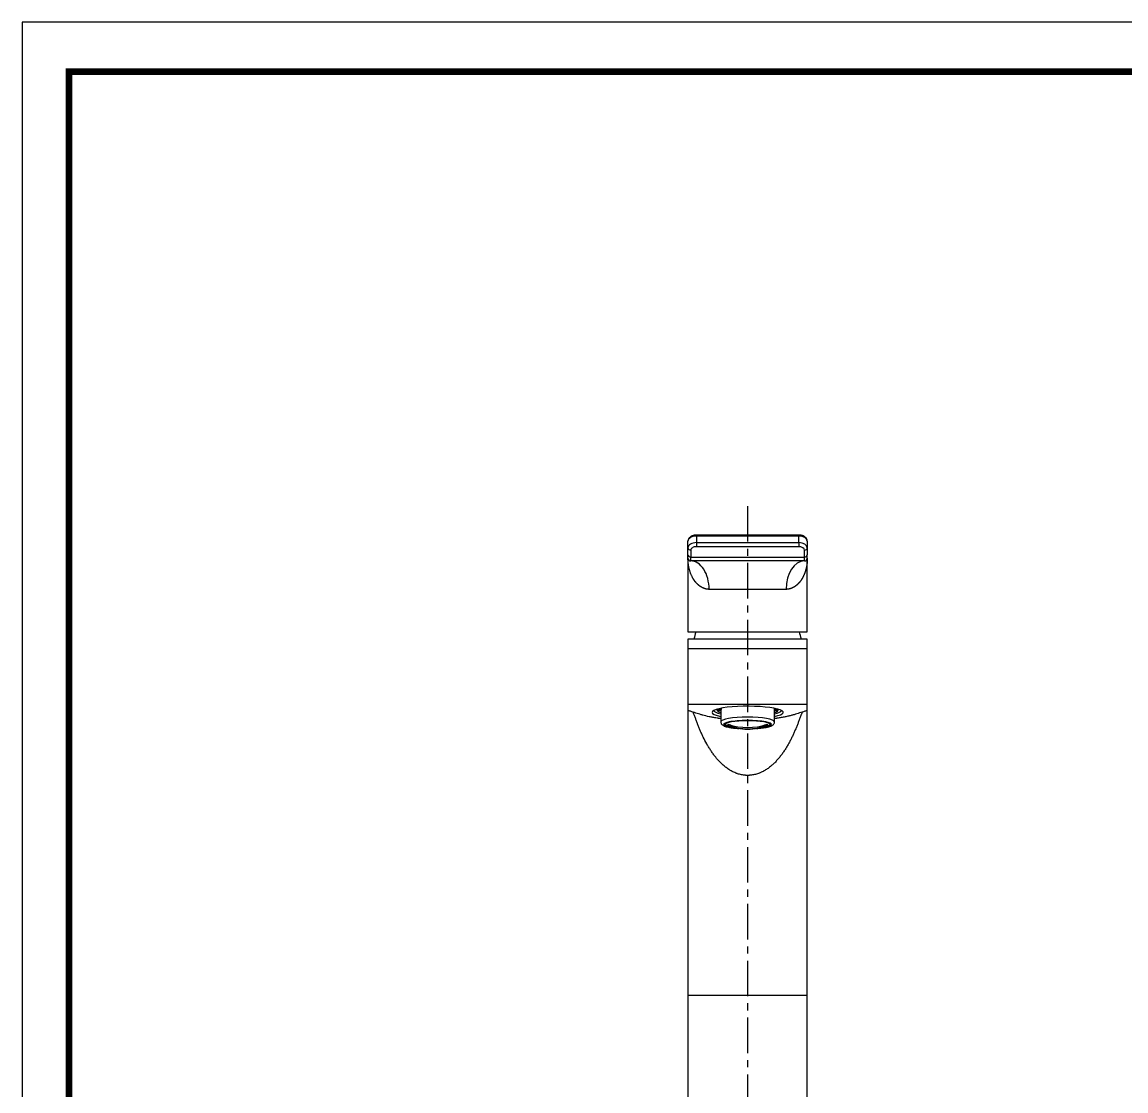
# Model space of a CAD drawing. Extents: x 828 to 1855, y 0 to 752.
# Drawn here: x 827.7 to 1216.2, y 376.2 to 752.4 of the extents above; entities that cross this region are included whole.
import ezdxf

# ---------------------------------------------------------------- set-up
doc = ezdxf.new("R2010")
doc.units = 0
doc.header["$LTSCALE"] = 10
doc.header["$MEASUREMENT"] = 0
doc.linetypes.add('CENTER', pattern=[2, 1.25, -0.25, 0.25, -0.25])
doc.layers.get('0').update_dxf_attribs({"linetype": 'CONTINUOUS'})
doc.layers.add('1', color=7, linetype='CONTINUOUS')

msp = doc.modelspace()

# ---------------------------------------------------------------- linework, layer by layer
at = {"lineweight": -3, "ltscale": 0.5}
msp.add_lwpolyline([(827.74, 0), (1854.59, 0), (1854.59, 752.39), (827.74, 752.39)], close=True, dxfattribs=at)
at = {"color": 5, "linetype": 'ByBlock', "lineweight": -3, "const_width": 2.37}
msp.add_lwpolyline([(844.26, 32.22), (1837.98, 32.22), (1837.98, 734.92), (844.26, 734.92)], close=True, dxfattribs=at)
at = {"layer": '1', "color": 1, "linetype": 'CENTER', "lineweight": -3}
msp.add_line((1083.07, 582.03), (1083.07, 272.25), dxfattribs=at)
at = {"layer": '1', "color": 7, "linetype": 'Continuous', "lineweight": -3}
for p, q in [((1101.07, 571.84), (1065.07, 571.84)), ((1065.07, 571.84), (1065.07, 571.48)), ((1101.07, 571.48), (1065.07, 571.48)), ((1065.07, 571.48), (1065.07, 569.18)), ((1101.07, 571.84), (1101.07, 571.48)), ((1101.07, 569.18), (1101.07, 571.48)), ((1062.07, 567.34), (1062.07, 569.65)), ((1062.07, 564.9), (1062.07, 567.34)), ((1065.07, 569.18), (1065.07, 567.73)), ((1065.07, 569.18), (1101.07, 569.18)), ((1101.07, 567.73), (1065.07, 567.73)), ((1101.07, 569.18), (1101.07, 567.73)), ((1104.07, 569.65), (1104.07, 567.34)), ((1104.07, 567.34), (1104.07, 564.9)), ((1062.07, 563.73), (1062.07, 564.9)), ((1062.07, 563.73), (1062.07, 537.92)), ((1063.07, 566.54), (1063.07, 564.1)), ((1063.07, 562.73), (1063.07, 564.1)), ((1063.07, 564.1), (1103.07, 564.1)), ((1103.07, 564.1), (1103.07, 566.54)), ((1103.07, 562.73), (1103.07, 564.1)), ((1104.07, 563.73), (1104.07, 564.9)), ((1104.07, 537.91), (1104.07, 563.73)), ((1103.07, 562.73), (1063.07, 562.73)), ((1096.62, 552.73), (1069.53, 552.73)), ((1062.15, 537.73), (1104, 537.73)), ((1104.07, 535.25), (1062.07, 535.25)), ((1062.07, 535.25), (1062.07, 409.75)), ((1104.07, 409.75), (1104.07, 535.25)), ((1104.07, 531.77), (1062.07, 531.77)), ((1104.07, 512.21), (1062.07, 512.19)), ((1072.35, 510.07), (1072.35, 510.36)), ((1073.11, 510.36), (1072.35, 510.36)), ((1072.35, 510.07), (1073.11, 510.07)), ((1072.42, 510.47), (1073.73, 510.47)), ((1073.62, 509.96), (1072.42, 509.96)), ((1073.07, 510.36), (1073.07, 510.22)), ((1073.62, 510.22), (1073.62, 506.1)), ((1073.73, 510.86), (1073.73, 510.47)), ((1092.41, 510.87), (1092.41, 510.47)), ((1092.41, 510.47), (1093.72, 510.47)), ((1092.52, 506.1), (1092.52, 510.22)), ((1093.72, 509.96), (1092.52, 509.96)), ((1093.79, 510.36), (1093.03, 510.36)), ((1093.03, 510.07), (1093.79, 510.07)), ((1093.07, 510.22), (1093.07, 510.36)), ((1093.79, 510.07), (1093.79, 510.36)), ((1062.07, 409.75), (1062.07, 278.75)), ((1104.07, 409.75), (1062.07, 409.75)), ((1104.07, 278.75), (1104.07, 409.75))]:
    msp.add_line(p, q, dxfattribs=at)
for centre, radius, start, end in [((1063.07, 563.73), 1, 180, 270), ((1103.07, 563.73), 1, 270, 0), ((1131.97, 517.89), 70, 163.5357, 165.6413), ((1034.18, 517.89), 70, 14.3587, 16.4643), ((1083.07, 524.32), 20.8, 249.6057, 270), ((1083.07, 524.32), 20.8, 270, 290.3943)]:
    msp.add_arc(centre, radius, start, end, dxfattribs=at)
for centre, major_axis, ratio, start_param, end_param in [((1065.07, 569.65), (3, 0), 0.611141, 1.570796, 3.141593), ((1101.07, 569.65), (3, 0), 0.611141, 0, 1.570796), ((1065.07, 567.34), (3, 0), 0.611141, 1.570796, 3.141593), ((1063.07, 567.34), (-1, 0), 0.804334, 0, 1.570796), ((1065.07, 566.54), (2, 0), 0.595317, 1.570796, 3.141593), ((1101.07, 567.34), (3, 0), 0.611141, 0, 1.570796), ((1101.07, 566.54), (2, 0), 0.595317, 0, 1.570796), ((1103.07, 567.34), (1, 0), 0.804334, 4.712389, 6.283185), ((1063.07, 564.9), (-1, 0), 0.804334, 0, 1.570796), ((1103.07, 564.9), (1, 0), 0.804334, 4.712389, 6.283185), ((1063.07, 552.73), (0, -10), 0.645161, 1.570796, 3.141593), ((1103.07, 552.73), (0, -10), 0.645161, 3.141593, 4.712389), ((1083.07, 509.43), (-12.5, 0), 0.173202, 2.427703, 6.283185), ((1083.07, 509.43), (-12.5, 0), 0.173202, 0, 0.713179), ((1083.07, 510.22), (12, 0), 0.173648, 3.221213, 3.805745), ((1083.07, 510.22), (10.75, 0), 0.173648, 3.06244, 3.220745), ((1083.07, 510.22), (10.75, 0), 0.173648, 2.940329, 3.006296), ((1083.07, 510.22), (10.75, 0), 0.173648, 3.276889, 3.638475), ((1083.07, 510.22), (-10, 0), 0.173648, 6.198083, 6.368288), ((1083.07, 510.22), (9.45, 0), 0.173648, 2.987544, 3.141593), ((1083.07, 510.22), (9.45, 0), 0.173648, 0, 0.154048), ((1083.07, 510.22), (12, 0), 0.173648, 5.619131, 6.207885), ((1083.07, 510.22), (10.75, 0), 0.173648, 5.786303, 6.147889), ((1083.07, 510.22), (-10, 0), 0.173648, 3.05649, 3.226695), ((1083.07, 510.22), (10.75, 0), 0.173648, 0.135297, 0.208134), ((1083.07, 510.22), (10.75, 0), 0.173648, 6.204033, 6.362338), ((1083.07, 506.1), (9.45, 0), 0.173648, 0.003043, 3.141593), ((1083.07, 505.11), (8.45, 0), 0.173648, 2.448479, 3.141592), ((1083.07, 505.11), (8.45, 0), 0.173648, 3.141593, 4.085739), ((1083.07, 505.11), (8, 0), 0.173648, 0, 3.141592), ((1083.07, 505.11), (8, 0), 0.173648, 3.141593, 4.181362), ((1083.07, 505.41), (8, 0), 0.173648, 3.248211, 3.578569), ((1083.07, 524.54), (20.76, 0), 0.984808, 4.377384, 5.047394), ((1083.07, 484.58), (21.63, 0), 0.984808, 1.85725, 1.891899), ((1083.07, 505.11), (8.45, 0), 0.173648, 0.716283, 2.448479), ((1083.07, 505.11), (8, 0), 0.173648, 5.243515, 6.283185), ((1083.07, 505.11), (8.45, 0), 0.173648, 5.354943, 6.283185), ((1083.07, 484.58), (21.63, 0), 0.984808, 1.249694, 1.284343), ((1083.07, 505.11), (8.45, 0), 0.173648, 0, 0.716283), ((1083.07, 505.41), (8, 0), 0.173648, 5.846307, 6.176666), ((1083.07, 524.09), (20.76, 0), 0.984808, 4.377384, 5.047394), ((1083.07, 505.11), (8.45, 0), 0.173648, 4.085739, 4.338441), ((1083.07, 505.11), (8.45, 0), 0.173648, 5.086435, 5.354943)]:
    msp.add_ellipse(centre, major_axis=major_axis, ratio=ratio, start_param=start_param, end_param=end_param, dxfattribs=at)
for points, knots in [([(1065.07, 571.84), (1064.93, 571.84), (1064.55, 571.82), (1063.91, 571.7), (1063.25, 571.43), (1062.71, 571.06), (1062.33, 570.61), (1062.12, 570.12), (1062.07, 569.8), (1062.07, 569.65)], [0, 0, 0, 0, 0.092578, 0.26268, 0.437207, 0.596567, 0.745319, 0.886291, 1, 1, 1, 1]), ([(1104.07, 569.65), (1104.07, 569.8), (1104.03, 570.13), (1103.81, 570.61), (1103.44, 571.05), (1102.95, 571.4), (1102.33, 571.67), (1101.68, 571.81), (1101.25, 571.84), (1101.07, 571.84)], [0, 0, 0, 0, 0.11666, 0.257914, 0.399913, 0.550668, 0.712469, 0.880169, 1, 1, 1, 1]), ([(1062.1, 562.73), (1062.1, 562.75), (1062.1, 562.79), (1062.1, 562.86), (1062.09, 562.92), (1062.09, 562.98), (1062.09, 563.05), (1062.09, 563.11), (1062.08, 563.18), (1062.08, 563.25), (1062.08, 563.31), (1062.08, 563.38), (1062.08, 563.45), (1062.07, 563.52), (1062.07, 563.59), (1062.07, 563.66), (1062.07, 563.71), (1062.07, 563.73)], [0, 0, 0, 0, 0.062604, 0.125789, 0.189554, 0.253899, 0.318824, 0.38433, 0.450417, 0.517083, 0.58433, 0.652158, 0.720565, 0.789553, 0.859122, 0.929271, 1, 1, 1, 1]), ([(1069.53, 552.73), (1069.51, 552.73), (1069.49, 552.73), (1069.46, 552.73), (1069.42, 552.73), (1069.39, 552.73), (1069.35, 552.73), (1069.32, 552.73), (1069.28, 552.74), (1069.25, 552.74), (1069.22, 552.74), (1069.18, 552.74), (1069.15, 552.74), (1069.11, 552.75), (1069.08, 552.75), (1069.04, 552.75), (1069.01, 552.76), (1068.98, 552.76), (1068.94, 552.77), (1068.91, 552.77), (1068.87, 552.77), (1068.84, 552.78), (1068.8, 552.78), (1068.77, 552.79), (1068.73, 552.79), (1068.7, 552.8), (1068.67, 552.81), (1068.63, 552.81), (1068.6, 552.82), (1068.56, 552.83), (1068.53, 552.83), (1068.49, 552.84), (1068.46, 552.85), (1068.43, 552.85), (1068.39, 552.86), (1068.36, 552.87), (1068.32, 552.88), (1068.29, 552.89), (1068.25, 552.9), (1068.22, 552.91), (1068.18, 552.91), (1068.15, 552.92), (1068.12, 552.93), (1068.08, 552.94), (1068.05, 552.95), (1068.01, 552.96), (1067.98, 552.98), (1067.94, 552.99), (1067.91, 553), (1067.88, 553.01), (1067.84, 553.02), (1067.81, 553.03), (1067.77, 553.05), (1067.74, 553.06), (1067.71, 553.07), (1067.67, 553.08), (1067.64, 553.1), (1067.6, 553.11), (1067.57, 553.12), (1067.54, 553.14), (1067.5, 553.15), (1067.47, 553.17), (1067.43, 553.18), (1067.4, 553.2), (1067.37, 553.21), (1067.33, 553.23), (1067.3, 553.24), (1067.26, 553.26), (1067.23, 553.27), (1067.2, 553.29), (1067.16, 553.31), (1067.13, 553.32), (1067.1, 553.34), (1067.06, 553.36), (1067.03, 553.38), (1067, 553.39), (1066.96, 553.41), (1066.93, 553.43), (1066.9, 553.45), (1066.86, 553.47), (1066.83, 553.49), (1066.8, 553.51), (1066.76, 553.53), (1066.73, 553.55), (1066.7, 553.57), (1066.66, 553.59), (1066.63, 553.61), (1066.6, 553.63), (1066.56, 553.65), (1066.53, 553.67), (1066.5, 553.69), (1066.47, 553.71), (1066.43, 553.73), (1066.4, 553.76), (1066.37, 553.78), (1066.33, 553.8), (1066.3, 553.83), (1066.27, 553.85), (1066.24, 553.87), (1066.2, 553.9), (1066.17, 553.92), (1066.14, 553.94), (1066.11, 553.97), (1066.08, 553.99), (1066.04, 554.02), (1066.01, 554.04), (1065.98, 554.07), (1065.95, 554.09), (1065.92, 554.12), (1065.88, 554.15), (1065.85, 554.17), (1065.82, 554.2), (1065.79, 554.23), (1065.76, 554.25), (1065.73, 554.28), (1065.69, 554.31), (1065.66, 554.33), (1065.63, 554.36), (1065.6, 554.39), (1065.57, 554.42), (1065.54, 554.45), (1065.51, 554.48), (1065.48, 554.51), (1065.45, 554.54), (1065.41, 554.57), (1065.38, 554.6), (1065.35, 554.63), (1065.32, 554.66), (1065.29, 554.69), (1065.26, 554.72), (1065.23, 554.75), (1065.2, 554.78), (1065.17, 554.81), (1065.14, 554.84), (1065.11, 554.88), (1065.08, 554.91), (1065.05, 554.94), (1065.02, 554.97), (1064.99, 555.01), (1064.96, 555.04), (1064.93, 555.07), (1064.9, 555.11), (1064.87, 555.14), (1064.85, 555.18), (1064.82, 555.21), (1064.79, 555.25), (1064.76, 555.28), (1064.73, 555.32), (1064.7, 555.35), (1064.67, 555.39), (1064.64, 555.42), (1064.62, 555.46), (1064.59, 555.5), (1064.56, 555.53), (1064.53, 555.57), (1064.5, 555.61), (1064.48, 555.65), (1064.45, 555.68), (1064.42, 555.72), (1064.39, 555.76), (1064.37, 555.8), (1064.34, 555.84), (1064.31, 555.88), (1064.28, 555.91), (1064.26, 555.95), (1064.23, 555.99), (1064.2, 556.03), (1064.18, 556.07), (1064.15, 556.11), (1064.12, 556.15), (1064.1, 556.2), (1064.07, 556.24), (1064.04, 556.28), (1064.02, 556.32), (1063.99, 556.36), (1063.97, 556.4), (1063.94, 556.45), (1063.92, 556.49), (1063.89, 556.53), (1063.87, 556.57), (1063.84, 556.62), (1063.82, 556.66), (1063.79, 556.71), (1063.77, 556.75), (1063.74, 556.79), (1063.67, 556.93), (1063.55, 557.15), (1063.39, 557.48), (1063.24, 557.83), (1063.09, 558.18), (1062.95, 558.55), (1062.81, 558.94), (1062.69, 559.34), (1062.57, 559.75), (1062.5, 560.05), (1062.46, 560.24), (1062.44, 560.3), (1062.43, 560.36), (1062.42, 560.42), (1062.4, 560.49), (1062.39, 560.56), (1062.38, 560.63), (1062.36, 560.7), (1062.35, 560.77), (1062.33, 560.85), (1062.32, 560.93), (1062.3, 561.01), (1062.29, 561.1), (1062.28, 561.18), (1062.26, 561.27), (1062.25, 561.36), (1062.24, 561.45), (1062.22, 561.55), (1062.21, 561.64), (1062.2, 561.74), (1062.18, 561.84), (1062.17, 561.95), (1062.16, 562.05), (1062.15, 562.16), (1062.14, 562.27), (1062.13, 562.38), (1062.12, 562.5), (1062.11, 562.61), (1062.11, 562.69), (1062.1, 562.73)], [0, 0, 0, 0, 0.002223, 0.004451, 0.006684, 0.008922, 0.011165, 0.013414, 0.015667, 0.017926, 0.020189, 0.022459, 0.024733, 0.027013, 0.029299, 0.03159, 0.033887, 0.03619, 0.038499, 0.040813, 0.043133, 0.045459, 0.047791, 0.05013, 0.052474, 0.054824, 0.057181, 0.059544, 0.061913, 0.064289, 0.066671, 0.06906, 0.071455, 0.073857, 0.076266, 0.078681, 0.081103, 0.083531, 0.085967, 0.08841, 0.090859, 0.093315, 0.095779, 0.09825, 0.100727, 0.103212, 0.105704, 0.108204, 0.110711, 0.113225, 0.115746, 0.118275, 0.120812, 0.123356, 0.125907, 0.128467, 0.131034, 0.133608, 0.136191, 0.138781, 0.141379, 0.143985, 0.146599, 0.149221, 0.151851, 0.154489, 0.157135, 0.159789, 0.162451, 0.165122, 0.1678, 0.170487, 0.173183, 0.175886, 0.178598, 0.181319, 0.184047, 0.186785, 0.189531, 0.192285, 0.195048, 0.19782, 0.2006, 0.203389, 0.206187, 0.208993, 0.211808, 0.214632, 0.217465, 0.220307, 0.223158, 0.226017, 0.228886, 0.231763, 0.23465, 0.237546, 0.240451, 0.243365, 0.246288, 0.24922, 0.252161, 0.255112, 0.258072, 0.261041, 0.26402, 0.267007, 0.270005, 0.273011, 0.276027, 0.279053, 0.282088, 0.285132, 0.288186, 0.29125, 0.294323, 0.297406, 0.300498, 0.3036, 0.306712, 0.309833, 0.312964, 0.316105, 0.319256, 0.322416, 0.325586, 0.328766, 0.331956, 0.335156, 0.338366, 0.341585, 0.344815, 0.348054, 0.351304, 0.354563, 0.357833, 0.361112, 0.364402, 0.367701, 0.371011, 0.374331, 0.377661, 0.381001, 0.384352, 0.387712, 0.391083, 0.394464, 0.397856, 0.401257, 0.404669, 0.408091, 0.411524, 0.414966, 0.41842, 0.421883, 0.425357, 0.428842, 0.432337, 0.435842, 0.439358, 0.442884, 0.446421, 0.449968, 0.453526, 0.457094, 0.460673, 0.464262, 0.467862, 0.471473, 0.475094, 0.478726, 0.482369, 0.486022, 0.489686, 0.49336, 0.497046, 0.500742, 0.504448, 0.508166, 0.511894, 0.515633, 0.519383, 0.523144, 0.526915, 0.530698, 0.534491, 0.538295, 0.564905, 0.592314, 0.620525, 0.649541, 0.679364, 0.709998, 0.741442, 0.773701, 0.806775, 0.811173, 0.815733, 0.820455, 0.825338, 0.830383, 0.83559, 0.840958, 0.846489, 0.852181, 0.858035, 0.86405, 0.870228, 0.876567, 0.883068, 0.889731, 0.896556, 0.903542, 0.91069, 0.918, 0.925472, 0.933106, 0.940901, 0.948858, 0.956978, 0.965258, 0.973701, 0.982306, 0.991072, 1, 1, 1, 1]), ([(1104.04, 562.73), (1104.04, 562.71), (1104.04, 562.67), (1104.03, 562.6), (1104.03, 562.54), (1104.02, 562.47), (1104.02, 562.41), (1104.01, 562.35), (1104.01, 562.29), (1104, 562.23), (1104, 562.17), (1103.99, 562.11), (1103.99, 562.05), (1103.98, 561.99), (1103.97, 561.93), (1103.97, 561.88), (1103.96, 561.82), (1103.95, 561.77), (1103.95, 561.71), (1103.94, 561.66), (1103.93, 561.6), (1103.93, 561.55), (1103.92, 561.5), (1103.91, 561.45), (1103.9, 561.4), (1103.9, 561.35), (1103.89, 561.3), (1103.88, 561.25), (1103.87, 561.2), (1103.87, 561.15), (1103.86, 561.11), (1103.85, 561.06), (1103.84, 561.01), (1103.84, 560.97), (1103.83, 560.93), (1103.82, 560.88), (1103.81, 560.84), (1103.8, 560.8), (1103.8, 560.75), (1103.79, 560.71), (1103.78, 560.67), (1103.77, 560.63), (1103.77, 560.6), (1103.76, 560.56), (1103.75, 560.52), (1103.74, 560.48), (1103.73, 560.45), (1103.73, 560.41), (1103.72, 560.38), (1103.71, 560.34), (1103.71, 560.31), (1103.7, 560.27), (1103.69, 560.24), (1103.68, 560.21), (1103.66, 560.11), (1103.62, 559.94), (1103.56, 559.7), (1103.49, 559.47), (1103.43, 559.24), (1103.36, 559.01), (1103.28, 558.79), (1103.21, 558.58), (1103.13, 558.37), (1103.05, 558.16), (1102.97, 557.96), (1102.88, 557.76), (1102.79, 557.57), (1102.71, 557.38), (1102.62, 557.19), (1102.52, 557.01), (1102.45, 556.87), (1102.38, 556.75), (1102.34, 556.67), (1102.29, 556.59), (1102.24, 556.5), (1102.19, 556.42), (1102.14, 556.34), (1102.09, 556.26), (1102.04, 556.18), (1101.99, 556.1), (1101.94, 556.03), (1101.89, 555.95), (1101.84, 555.88), (1101.78, 555.8), (1101.73, 555.73), (1101.68, 555.65), (1101.63, 555.58), (1101.57, 555.51), (1101.52, 555.44), (1101.46, 555.37), (1101.41, 555.3), (1101.35, 555.24), (1101.3, 555.17), (1101.24, 555.11), (1101.18, 555.04), (1101.13, 554.98), (1101.07, 554.91), (1101.01, 554.85), (1100.96, 554.79), (1100.9, 554.73), (1100.84, 554.67), (1100.78, 554.61), (1100.72, 554.56), (1100.66, 554.5), (1100.6, 554.44), (1100.54, 554.39), (1100.48, 554.33), (1100.42, 554.28), (1100.36, 554.23), (1100.3, 554.18), (1100.24, 554.13), (1100.18, 554.08), (1100.12, 554.03), (1100.06, 553.98), (1100, 553.94), (1099.93, 553.89), (1099.87, 553.84), (1099.81, 553.8), (1099.75, 553.76), (1099.68, 553.71), (1099.62, 553.67), (1099.56, 553.63), (1099.5, 553.59), (1099.43, 553.55), (1099.37, 553.52), (1099.3, 553.48), (1099.24, 553.44), (1099.18, 553.41), (1099.11, 553.37), (1099.05, 553.34), (1098.98, 553.31), (1098.92, 553.28), (1098.85, 553.25), (1098.79, 553.22), (1098.72, 553.19), (1098.66, 553.16), (1098.59, 553.13), (1098.53, 553.1), (1098.46, 553.08), (1098.4, 553.05), (1098.33, 553.03), (1098.27, 553.01), (1098.2, 552.99), (1098.14, 552.97), (1098.07, 552.95), (1098.01, 552.93), (1097.94, 552.91), (1097.87, 552.89), (1097.81, 552.87), (1097.74, 552.86), (1097.68, 552.84), (1097.61, 552.83), (1097.54, 552.82), (1097.48, 552.81), (1097.41, 552.79), (1097.35, 552.78), (1097.28, 552.77), (1097.21, 552.77), (1097.15, 552.76), (1097.08, 552.75), (1097.02, 552.75), (1096.95, 552.74), (1096.89, 552.74), (1096.82, 552.73), (1096.75, 552.73), (1096.69, 552.73), (1096.64, 552.73), (1096.62, 552.73)], [0, 0, 0, 0, 0.004904, 0.009759, 0.014566, 0.019325, 0.024035, 0.028697, 0.03331, 0.037875, 0.042392, 0.04686, 0.05128, 0.055651, 0.059974, 0.064249, 0.068475, 0.072653, 0.076783, 0.080864, 0.084897, 0.088881, 0.092817, 0.096705, 0.100544, 0.104335, 0.108077, 0.111771, 0.115417, 0.119014, 0.122563, 0.126064, 0.129516, 0.13292, 0.136275, 0.139582, 0.142841, 0.146051, 0.149213, 0.152326, 0.155392, 0.158408, 0.161377, 0.164297, 0.167168, 0.169992, 0.172766, 0.175493, 0.178171, 0.180801, 0.183382, 0.185915, 0.1884, 0.190836, 0.193224, 0.211919, 0.230358, 0.248539, 0.266465, 0.284134, 0.301547, 0.318705, 0.335608, 0.352257, 0.368651, 0.384792, 0.400679, 0.416314, 0.431697, 0.446827, 0.461707, 0.468988, 0.476229, 0.483431, 0.490593, 0.497715, 0.504798, 0.511841, 0.518845, 0.52581, 0.532736, 0.539624, 0.546472, 0.553281, 0.560052, 0.566785, 0.573479, 0.580134, 0.586752, 0.593331, 0.599873, 0.606377, 0.612843, 0.619272, 0.625663, 0.632017, 0.638334, 0.644614, 0.650857, 0.657063, 0.663233, 0.669367, 0.675464, 0.681525, 0.68755, 0.69354, 0.699494, 0.705412, 0.711295, 0.717143, 0.722957, 0.728735, 0.734479, 0.740189, 0.745864, 0.751505, 0.757113, 0.762687, 0.768228, 0.773735, 0.77921, 0.784651, 0.790061, 0.795438, 0.800782, 0.806095, 0.811377, 0.816627, 0.821846, 0.827034, 0.832191, 0.837318, 0.842415, 0.847482, 0.85252, 0.857528, 0.862507, 0.867457, 0.872379, 0.877273, 0.882139, 0.886978, 0.891789, 0.896574, 0.901331, 0.906063, 0.910768, 0.915448, 0.920103, 0.924733, 0.929339, 0.93392, 0.938477, 0.943011, 0.947522, 0.95201, 0.956476, 0.96092, 0.965343, 0.969744, 0.974125, 0.978486, 0.982826, 0.987148, 0.99145, 0.995734, 1, 1, 1, 1]), ([(1062.07, 537.89), (1062.07, 537.88), (1062.07, 537.87), (1062.07, 537.85), (1062.08, 537.84), (1062.08, 537.81), (1062.08, 537.8), (1062.1, 537.75), (1062.12, 537.73), (1062.15, 537.73)], [0, 0, 0, 0, 0.087453, 0.087453, 0.239544, 0.239544, 0.391635, 0.391635, 1, 1, 1, 1]), ([(1104, 537.73), (1104.03, 537.73), (1104.05, 537.75), (1104.07, 537.82), (1104.07, 537.85), (1104.07, 537.89)], [0, 0, 0, 0, 0.604206, 0.604206, 1, 1, 1, 1]), ([(1073.59, 507.22), (1073.41, 507.24), (1073.23, 507.26), (1072.93, 507.31), (1072.8, 507.33), (1072.54, 507.36), (1072.42, 507.38), (1071.8, 507.48), (1071.33, 507.56), (1070.43, 507.72), (1070, 507.81), (1068.75, 508.07), (1067.99, 508.26), (1067.19, 508.48), (1067.1, 508.5), (1066.93, 508.55), (1066.67, 508.62), (1066.41, 508.7), (1065.92, 508.84), (1065.59, 508.94), (1064.97, 509.15), (1064.67, 509.25), (1064.06, 509.45), (1063.77, 509.55), (1063.31, 509.71), (1063.16, 509.76), (1062.85, 509.86), (1062.69, 509.91), (1062.38, 510.01), (1062.23, 510.05), (1062.07, 510.1)], [0, 0, 0, 0, 0.0317673, 0.0317673, 0.0548204, 0.0548204, 0.0778736, 0.0778736, 0.1700862, 0.1700862, 0.2622989, 0.2622989, 0.4467242, 0.4467242, 0.4697773, 0.4697773, 0.4928305, 0.5389368, 0.5389368, 0.6311494, 0.6311494, 0.7233621, 0.7233621, 0.8155747, 0.8155747, 0.861681, 0.861681, 0.9077874, 0.9077874, 0.9517221, 0.9517221, 0.9517221, 0.9517221]), ([(1102.26, 509.52), (1102.25, 509.48), (1102.16, 509.25), (1102.07, 509.03), (1101.97, 508.75), (1101.93, 508.66), (1101.86, 508.47), (1101.82, 508.38), (1101.71, 508.1), (1101.64, 507.91), (1101.5, 507.53), (1101.42, 507.33), (1101.31, 507.05), (1101.28, 506.95), (1101.2, 506.76), (1101.17, 506.66), (1101.09, 506.46), (1101.06, 506.37), (1100.98, 506.17), (1100.95, 506.07), (1100.84, 505.78), (1100.76, 505.58), (1100.61, 505.18), (1100.54, 504.98), (1100.38, 504.59), (1100.3, 504.39), (1100.07, 503.8), (1099.9, 503.4), (1099.57, 502.61), (1099.4, 502.22), (1099.04, 501.44), (1098.86, 501.05), (1098.58, 500.46), (1098.43, 500.17), (1098.28, 499.88), (1098.18, 499.69), (1098.13, 499.59), (1097.88, 499.11), (1097.68, 498.73), (1097.25, 497.97), (1097.03, 497.6), (1096.58, 496.85), (1096.35, 496.48), (1095.87, 495.75), (1095.62, 495.39), (1095.11, 494.68), (1094.85, 494.32), (1094.31, 493.63), (1094.03, 493.29), (1093.44, 492.62), (1093.14, 492.28), (1092.75, 491.88), (1092.67, 491.8), (1092.51, 491.64), (1092.26, 491.4), (1092.02, 491.17), (1091.51, 490.72), (1091.17, 490.42), (1090.45, 489.86), (1090.08, 489.6), (1089.5, 489.22), (1089.3, 489.1), (1089, 488.92), (1088.9, 488.86), (1088.69, 488.75), (1088.38, 488.58), (1088.07, 488.43), (1087.75, 488.28), (1087.64, 488.23), (1087.48, 488.16), (1087.42, 488.14), (1087.31, 488.1), (1086.82, 487.9), (1086.32, 487.73), (1085.41, 487.5), (1084.95, 487.4), (1084.24, 487.31), (1084, 487.29), (1083.7, 487.27), (1083.64, 487.26), (1083.52, 487.26), (1083.34, 487.25), (1083.04, 487.25), (1082.74, 487.25), (1082.56, 487.26), (1082.44, 487.27), (1082.38, 487.27), (1082.08, 487.29), (1081.84, 487.32), (1081.13, 487.42), (1080.67, 487.51), (1079.99, 487.69), (1079.76, 487.76), (1079.43, 487.87), (1079.32, 487.91), (1079.09, 487.99), (1078.98, 488.04), (1078.44, 488.26), (1078.01, 488.45), (1077.39, 488.78), (1077.19, 488.89), (1076.89, 489.07), (1076.79, 489.13), (1076.64, 489.23), (1076.59, 489.26), (1076.5, 489.32), (1076.45, 489.35), (1076.01, 489.64), (1075.64, 489.91), (1074.93, 490.47), (1074.59, 490.76), (1073.92, 491.36), (1073.6, 491.67), (1072.98, 492.31), (1072.68, 492.64), (1072.25, 493.14), (1072.1, 493.31), (1071.89, 493.57), (1071.82, 493.66), (1071.68, 493.83), (1071.61, 493.92), (1071.27, 494.36), (1071.01, 494.71), (1070.5, 495.43), (1070.25, 495.79), (1069.77, 496.52), (1069.54, 496.89), (1069.09, 497.63), (1068.87, 498.01), (1068.24, 499.14), (1067.84, 499.9), (1067.28, 501.06), (1067.1, 501.45), (1066.74, 502.23), (1066.57, 502.63), (1066.32, 503.22), (1066.24, 503.41), (1066.08, 503.81), (1066, 504.01), (1065.84, 504.4), (1065.76, 504.6), (1065.61, 505), (1065.53, 505.2), (1065.42, 505.49), (1065.38, 505.59), (1065.31, 505.79), (1065.27, 505.89), (1065.2, 506.09), (1065.16, 506.18), (1065.09, 506.38), (1065.05, 506.48), (1064.97, 506.67), (1064.94, 506.77), (1064.86, 506.96), (1064.83, 507.06), (1064.72, 507.34), (1064.65, 507.54), (1064.5, 507.91), (1064.43, 508.1), (1064.29, 508.48), (1064.22, 508.66), (1064.06, 509.07), (1063.97, 509.29), (1063.89, 509.51)], [0, 0, 0, 0, 0.002435, 0.013023, 0.013023, 0.018317, 0.018317, 0.023611, 0.023611, 0.034199, 0.034199, 0.044787, 0.044787, 0.05008, 0.05008, 0.055374, 0.055374, 0.060668, 0.060668, 0.065962, 0.065962, 0.07655, 0.07655, 0.087138, 0.087138, 0.097726, 0.097726, 0.118901, 0.118901, 0.140077, 0.140077, 0.161253, 0.161253, 0.171841, 0.177135, 0.177135, 0.182428, 0.182428, 0.203604, 0.203604, 0.22478, 0.22478, 0.245955, 0.245955, 0.267131, 0.267131, 0.288307, 0.288307, 0.309482, 0.309482, 0.330658, 0.330658, 0.335952, 0.335952, 0.341246, 0.351834, 0.351834, 0.373009, 0.373009, 0.394185, 0.394185, 0.404773, 0.404773, 0.410067, 0.410067, 0.415361, 0.425949, 0.425949, 0.431243, 0.431243, 0.43389, 0.43389, 0.436537, 0.457712, 0.457712, 0.478888, 0.478888, 0.489476, 0.489476, 0.492123, 0.492123, 0.49477, 0.500064, 0.505357, 0.508004, 0.508004, 0.510651, 0.510651, 0.521239, 0.521239, 0.542415, 0.542415, 0.553003, 0.553003, 0.558297, 0.558297, 0.563591, 0.563591, 0.584766, 0.584766, 0.595354, 0.595354, 0.600648, 0.600648, 0.603295, 0.603295, 0.605942, 0.605942, 0.627118, 0.627118, 0.648293, 0.648293, 0.669469, 0.669469, 0.690645, 0.690645, 0.701232, 0.701232, 0.706526, 0.706526, 0.71182, 0.71182, 0.732996, 0.732996, 0.754172, 0.754172, 0.775347, 0.775347, 0.796523, 0.796523, 0.838874, 0.838874, 0.86005, 0.86005, 0.881226, 0.881226, 0.891813, 0.891813, 0.902401, 0.902401, 0.912989, 0.912989, 0.923577, 0.923577, 0.928871, 0.928871, 0.934165, 0.934165, 0.939459, 0.939459, 0.944753, 0.944753, 0.950047, 0.950047, 0.955341, 0.955341, 0.965928, 0.965928, 0.976516, 0.976516, 0.987104, 0.987104, 1, 1, 1, 1]), ([(1104.07, 510.11), (1103.92, 510.07), (1103.77, 510.02), (1103.46, 509.92), (1103.31, 509.87), (1102.99, 509.77), (1102.84, 509.72), (1102.38, 509.57), (1102.09, 509.47), (1101.49, 509.26), (1101.19, 509.16), (1100.56, 508.96), (1100.24, 508.86), (1099.58, 508.66), (1099.24, 508.56), (1098.53, 508.37), (1098.16, 508.27), (1097.68, 508.16), (1097.58, 508.13), (1097.38, 508.09), (1097.28, 508.07), (1096.98, 508), (1096.78, 507.95), (1096.15, 507.82), (1095.72, 507.73), (1094.82, 507.56), (1094.35, 507.48), (1093.73, 507.39), (1093.54, 507.36), (1093.35, 507.33), (1093.22, 507.31), (1093.16, 507.3), (1092.91, 507.27), (1092.73, 507.25), (1092.55, 507.22)], [0.0483956, 0.0483956, 0.0483956, 0.0483956, 0.0921914, 0.0921914, 0.1382871, 0.1382871, 0.1843828, 0.1843828, 0.2765742, 0.2765742, 0.3687655, 0.3687655, 0.4609569, 0.4609569, 0.5531483, 0.5531483, 0.6453397, 0.6453397, 0.6683876, 0.6683876, 0.6914354, 0.6914354, 0.7375311, 0.7375311, 0.8297225, 0.8297225, 0.9219139, 0.9219139, 0.9449617, 0.9564856, 0.9564856, 0.9680096, 0.9680096, 1, 1, 1, 1]), ([(1073.62, 506.1), (1073.63, 505.93), (1073.68, 505.63), (1073.91, 505.26), (1074.21, 504.97), (1074.61, 504.72), (1075.15, 504.5), (1075.89, 504.28), (1076.79, 504.09), (1077.49, 503.98), (1077.85, 503.94)], [0, 0, 0, 0, 0.085057, 0.16887, 0.258295, 0.368179, 0.519899, 0.677284, 0.842795, 1, 1, 1, 1]), ([(1088.33, 503.95), (1088.45, 503.96), (1088.93, 504.02), (1089.67, 504.15), (1090.52, 504.35), (1091.25, 504.59), (1091.77, 504.85), (1092.16, 505.17), (1092.4, 505.53), (1092.53, 505.88), (1092.51, 506.08), (1092.5, 506.12)], [0, 0, 0, 0, 0.052428, 0.208157, 0.366399, 0.529768, 0.705458, 0.802953, 0.891633, 0.976355, 1, 1, 1, 1])]:
    msp.add_open_spline(points, degree=3, knots=knots, dxfattribs=at)
for points in [[(1104.07, 563.73), (1104.07, 563.4), (1104.06, 563.06), (1104.04, 562.73)], [(1076.25, 504.79), (1076.2, 504.85), (1076.16, 504.98), (1076.2, 505.15), (1076.25, 505.24)], [(1089.9, 505.24), (1089.94, 505.15), (1089.98, 504.98), (1089.94, 504.85), (1089.9, 504.79)]]:
    msp.add_open_spline(points, degree=3, dxfattribs=at)

doc.saveas('drawing.dxf')
